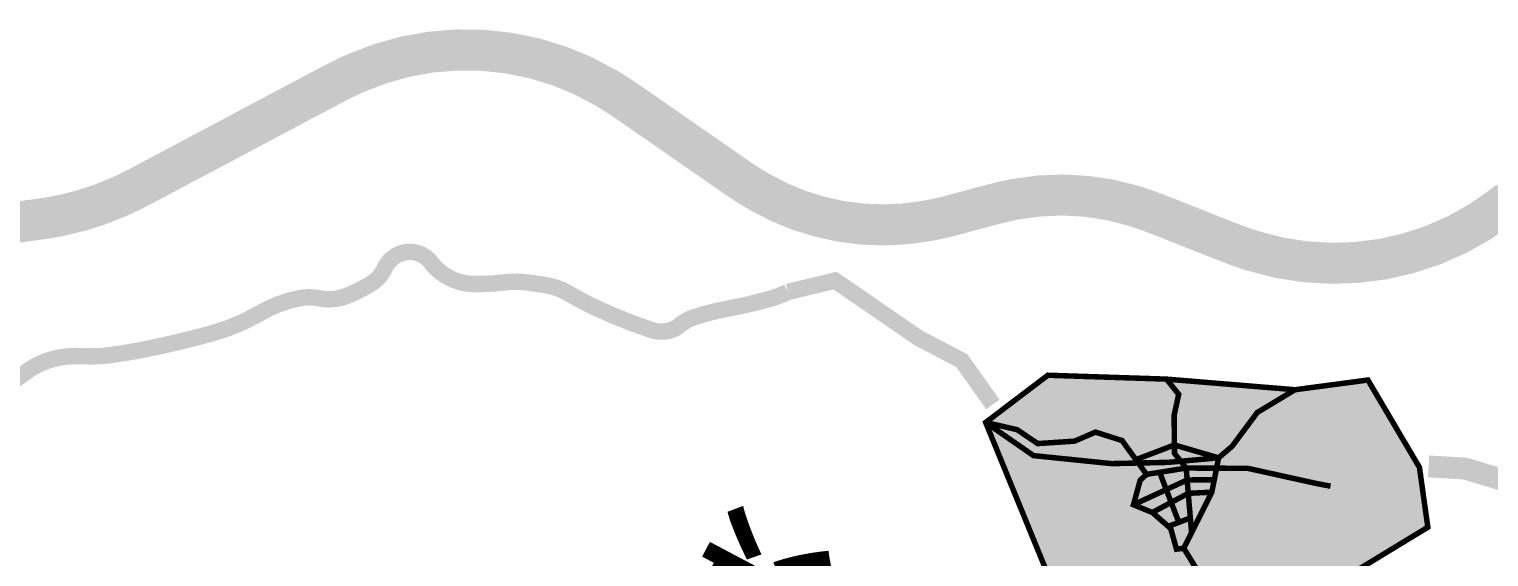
# Model space of a CAD drawing. Header units: millimetres. Extents: x 35362846 to 35427064, y 2977703 to 3025069.
# Drawn here: x 35414372 to 35419697, y 2981421 to 2983348 of the extents above; entities that cross this region are included whole.
import ezdxf
from ezdxf.enums import TextEntityAlignment as Align

# ---------------------------------------------------------------- set-up
doc = ezdxf.new("R2010")
doc.units = ezdxf.units.MM
for name, color, linetype, lineweight in [('zhix', 7, 'Continuous', 100), ('布线1', 3, 'Continuous', 40), ('规划', 5, 'Continuous', 30)]:
    doc.layers.add(name, color=color, linetype=linetype, lineweight=lineweight)
doc.styles.add('GTF_XW', font='SIMHEI.TTF', dxfattribs={"width": 0.85})

msp = doc.modelspace()

# ---------------------------------------------------------------- hatches: boundary and pattern name
at = {"layer": '规划'}
msp.add_hatch(color=51, dxfattribs=at).paths.add_polyline_path([(35417861.21949222, 2981911.769639985), (35418083.65389814, 2981367.38863674), (35418499.11013343, 2980995.916689536), (35418638.5939737, 2980968.920699582), (35418967.04476834, 2981070.211060299), (35419172.58614612, 2981345.537395169), (35419474.33841281, 2981529.088253953), (35419443.72594309, 2981747.601136606), (35419255.67743514, 2982066.630048006), (35418989.78330979, 2982031.148236645), (35418520.92063721, 2982069.931706487), (35418088.02716806, 2982084.111059941)])

# ---------------------------------------------------------------- linework, layer by layer
at = {"layer": 'zhix', "color": 1, "const_width": 150, "flags": 128}
msp.add_lwpolyline([(35419772.35934325, 2982722.213291033), (35419771.58602095, 2982721.579277955), (35419770.81221282, 2982720.945857944), (35419770.03791507, 2982720.313036533), (35419769.26312394, 2982719.680819268), (35419768.48783572, 2982719.049211701), (35419767.71204667, 2982718.418219395), (35419766.93575307, 2982717.787847923), (35419766.15895122, 2982717.158102865), (35419765.38163744, 2982716.528989815), (35419764.60380805, 2982715.900514374), (35419763.82545938, 2982715.272682154), (35419763.0465878, 2982714.645498776), (35419762.26718964, 2982714.018969872), (35419761.48726131, 2982713.393101083), (35419760.7067992, 2982712.76789806), (35419759.9257997, 2982712.143366467), (35419759.14425922, 2982711.519511974), (35419758.36217421, 2982710.896340265), (35419757.57954112, 2982710.273857032), (35419756.7963564, 2982709.652067979), (35419756.01261652, 2982709.030978819), (35419755.22831799, 2982708.410595277), (35419754.44345729, 2982707.790923087), (35419753.65803096, 2982707.171967996), (35419752.87203553, 2982706.553735759), (35419752.08546752, 2982705.936232143), (35419751.29832354, 2982705.319462927), (35419750.51060013, 2982704.703433898), (35419749.72229391, 2982704.088150858), (35419748.93340147, 2982703.473619616), (35419748.14391945, 2982702.859845994), (35419747.35384448, 2982702.246835825), (35419746.56317323, 2982701.634594952), (35419745.77190235, 2982701.023129232), (35419744.98002855, 2982700.41244453), (35419744.5829832, 2982700.106718801, -0.2443210125598389), (35418836.70605893, 2982538.014377166), (35418836.22774875, 2982538.163816725), (35418835.27347286, 2982538.46274387), (35418834.31949237, 2982538.76261242), (35418833.36580621, 2982539.063415728), (35418832.41241328, 2982539.365147147), (35418831.45931248, 2982539.667800039), (35418830.50650265, 2982539.971367768), (35418829.55398267, 2982540.275843705), (35418828.60175134, 2982540.581221223), (35418827.64980749, 2982540.887493705), (35418826.6981499, 2982541.194654534), (35418825.74677737, 2982541.5026971), (35418824.79568863, 2982541.8116148), (35418823.84488244, 2982542.121401031), (35418822.8943575, 2982542.432049199), (35418821.94411254, 2982542.743552714), (35418820.99414624, 2982543.05590499), (35418820.04445724, 2982543.369099447), (35418819.09504424, 2982543.683129509), (35418818.14590584, 2982543.997988605), (35418817.19704069, 2982544.31367017), (35418816.24844737, 2982544.630167642), (35418815.30012447, 2982544.947474465), (35418814.35207056, 2982545.265584088), (35418813.4042842, 2982545.584489963), (35418812.45676393, 2982545.904185551), (35418811.50950826, 2982546.224664313), (35418810.5625157, 2982546.545919716), (35418809.61578473, 2982546.867945234), (35418808.66931385, 2982547.190734344), (35418807.7231015, 2982547.514280526), (35418806.77714612, 2982547.83857727), (35418805.83144616, 2982548.163618064), (35418804.88600001, 2982548.489396405), (35418803.94080607, 2982548.815905794), (35418802.99586274, 2982549.143139736), (35418802.05116838, 2982549.47109174), (35418801.10672134, 2982549.799755321), (35418800.16251998, 2982550.129123998), (35418799.21856259, 2982550.459191294), (35418798.27484751, 2982550.789950736), (35418797.33137304, 2982551.121395858), (35418796.38813745, 2982551.453520195), (35418795.44513901, 2982551.786317289), (35418794.50237598, 2982552.119780686), (35418793.55984661, 2982552.453903934), (35418792.61754913, 2982552.788680591), (35418791.67548174, 2982553.124104212), (35418790.73364267, 2982553.460168359), (35418789.79203008, 2982553.796866605), (35418788.85064217, 2982554.134192517), (35418787.90947711, 2982554.472139672), (35418786.96853304, 2982554.81070165), (35418786.0278081, 2982555.149872034), (35418785.08730041, 2982555.489644412), (35418784.14700811, 2982555.830012378), (35418783.20692929, 2982556.170969526), (35418782.26706205, 2982556.512509458), (35418781.32740445, 2982556.854625777), (35418780.38795458, 2982557.197312093), (35418779.44871049, 2982557.540562017), (35418778.50967023, 2982557.884369166), (35418777.57083183, 2982558.228727158), (35418776.6321933, 2982558.57362962), (35418775.69375268, 2982558.919070177), (35418774.75550797, 2982559.265042462), (35418773.81745714, 2982559.61154011), (35418772.87959819, 2982559.95855676), (35418771.94192908, 2982560.306086054), (35418771.00444776, 2982560.654121639), (35418770.06715221, 2982561.002657165), (35418769.13004034, 2982561.351686285), (35418768.19311009, 2982561.701202656), (35418767.25635939, 2982562.051199937), (35418766.31978614, 2982562.401671795), (35418765.38338824, 2982562.752611896), (35418764.44716358, 2982563.104013911), (35418763.51111005, 2982563.455871512), (35418762.57522552, 2982563.80817838), (35418761.63950786, 2982564.160928193), (35418760.70395491, 2982564.514114636), (35418759.76856453, 2982564.867731397), (35418758.83333455, 2982565.221772164), (35418757.8982628, 2982565.576230632), (35418756.9633471, 2982565.931100498), (35418756.02858526, 2982566.286375461), (35418755.0939751, 2982566.642049223), (35418754.1595144, 2982566.99811549), (35418753.22520096, 2982567.354567971), (35418752.29103255, 2982567.711400376), (35418751.35700694, 2982568.068606419), (35418750.42312191, 2982568.42617982), (35418749.4893752, 2982568.784114295), (35418748.55576459, 2982569.142403569), (35418747.6222878, 2982569.501041365), (35418746.68894257, 2982569.860021412), (35418745.75572664, 2982570.219337441), (35418744.82263772, 2982570.578983183), (35418743.88967354, 2982570.938952375), (35418742.9568318, 2982571.299238753), (35418742.0241102, 2982571.659836059), (35418741.09150645, 2982572.020738035), (35418740.15901823, 2982572.381938425), (35418739.22664324, 2982572.743430978), (35418738.29437915, 2982573.105209442), (35418737.36222364, 2982573.467267569), (35418736.43017436, 2982573.829599113), (35418735.498229, 2982574.192197829), (35418734.56638519, 2982574.555057476), (35418733.63464061, 2982574.918171813), (35418732.70299289, 2982575.281534603), (35418731.77143967, 2982575.645139609), (35418730.83997861, 2982576.008980597), (35418729.9086073, 2982576.373051334), (35418728.97732341, 2982576.737345589), (35418728.04612454, 2982577.101857135), (35418727.11500832, 2982577.466579743), (35418726.18397237, 2982577.831507187), (35418725.25301428, 2982578.196633245), (35418724.32213167, 2982578.561951692), (35418723.39132214, 2982578.92745631), (35418722.46058331, 2982579.293140876), (35418721.52991274, 2982579.658999174), (35418720.59930804, 2982580.025024987), (35418719.6687668, 2982580.391212099), (35418718.7382866, 2982580.757554297), (35418717.80786504, 2982581.124045367), (35418716.87749968, 2982581.490679097), (35418715.94718809, 2982581.857449276), (35418715.01692788, 2982582.224349696), (35418714.08671658, 2982582.591374148), (35418713.15655179, 2982582.958516422), (35418712.22643106, 2982583.325770315), (35418711.29635195, 2982583.693129618), (35418710.36631203, 2982584.060588128), (35418709.43630887, 2982584.42813964), (35418708.50634002, 2982584.795777951), (35418707.57640302, 2982585.163496858), (35418706.64649545, 2982585.531290158), (35418705.71661486, 2982585.899151651), (35418704.78675879, 2982586.267075135), (35418703.8569248, 2982586.63505441), (35418702.92711043, 2982587.003083275), (35418701.99731324, 2982587.371155532), (35418701.06753077, 2982587.739264979), (35418700.13776058, 2982588.10740542), (35418699.20800021, 2982588.475570654), (35418698.27824719, 2982588.843754484), (35418697.34849908, 2982589.21195071), (35418696.41875395, 2982589.580152928), (35418537.98777923, 2982652.322966815), (35418537.05803353, 2982652.691169124), (35418536.12828511, 2982653.059364547), (35418535.19853123, 2982653.427546195), (35418534.26876917, 2982653.795707182), (35418533.3389962, 2982654.163840621), (35418532.4092096, 2982654.531939622), (35418531.47940664, 2982654.8999973), (35418530.5495846, 2982655.268006766), (35418529.61974075, 2982655.63596113), (35418528.68987238, 2982656.003853504), (35418527.75997674, 2982656.371676998), (35418526.83005115, 2982656.739424721), (35418525.90009286, 2982657.107089782), (35418524.9700992, 2982657.47466529), (35418524.04006739, 2982657.842144353), (35418523.10999478, 2982658.209520076), (35418522.17987862, 2982658.576785566), (35418521.24971623, 2982658.943933927), (35418520.31950489, 2982659.310958264), (35418519.3892419, 2982659.677851678), (35418518.45892458, 2982660.044607271), (35418517.52855021, 2982660.411218144), (35418516.59811611, 2982660.777677395), (35418515.66761959, 2982661.143978122), (35418514.73705795, 2982661.510113422), (35418513.80642855, 2982661.87607639), (35418512.87572867, 2982662.241860118), (35418511.94495566, 2982662.607457699), (35418511.01410683, 2982662.972862223), (35418510.08317954, 2982663.338066778), (35418509.15217111, 2982663.703064451), (35418508.2210789, 2982664.067848328), (35418507.28990023, 2982664.432411491), (35418506.35863249, 2982664.796747022), (35418505.42727301, 2982665.160848), (35418504.49581917, 2982665.524707501), (35418503.56426834, 2982665.888318602), (35418502.63261788, 2982666.251674375), (35418501.70086518, 2982666.614767892), (35418500.76900762, 2982666.977592221), (35418499.83704261, 2982667.340140427), (35418498.90496753, 2982667.702405575), (35418497.97277979, 2982668.064380727), (35418497.0404768, 2982668.426058942), (35418496.10805599, 2982668.787433275), (35418495.17551476, 2982669.148496781), (35418494.24285056, 2982669.509242512), (35418493.31006082, 2982669.869663515), (35418492.377143, 2982670.229752836), (35418491.44409453, 2982670.58950352), (35418490.5109129, 2982670.948908605), (35418489.57759555, 2982671.307961129), (35418488.64413997, 2982671.666654127), (35418487.71054364, 2982672.024980629), (35418486.77680405, 2982672.382933664), (35418485.84291872, 2982672.740506256), (35418484.90888513, 2982673.097691428), (35418483.97470082, 2982673.454482199), (35418483.0403633, 2982673.810871583), (35418482.10587012, 2982674.166852592), (35418481.17121882, 2982674.522418237), (35418480.23640695, 2982674.877561521), (35418479.30143208, 2982675.232275447), (35418478.36629177, 2982675.586553012), (35418477.43098362, 2982675.940387212), (35418476.49550521, 2982676.293771037), (35418475.55985415, 2982676.646697475), (35418474.62402805, 2982676.999159508), (35418473.68802453, 2982677.351150119), (35418472.75184122, 2982677.702662281), (35418471.81547578, 2982678.053688968), (35418470.87892585, 2982678.404223146), (35418469.94218911, 2982678.754257782), (35418469.00526322, 2982679.103785835), (35418468.06814589, 2982679.452800261), (35418467.1308348, 2982679.801294012), (35418466.19332767, 2982680.149260037), (35418465.25562222, 2982680.496691279), (35418464.3177162, 2982680.843580677), (35418463.37960733, 2982681.189921167), (35418462.4412934, 2982681.535705679), (35418461.50277216, 2982681.880927141), (35418460.56404141, 2982682.225578475), (35418459.62509894, 2982682.569652597), (35418458.68594255, 2982682.913142423), (35418457.74657009, 2982683.256040859), (35418456.80697937, 2982683.59834081), (35418455.86716826, 2982683.940035177), (35418454.92713462, 2982684.281116853), (35418453.98687632, 2982684.621578729), (35418453.04639124, 2982684.96141369), (35418452.10567732, 2982685.300614618), (35418451.16473245, 2982685.639174388), (35418450.22355457, 2982685.97708587), (35418449.28214165, 2982686.314341933), (35418448.34049162, 2982686.650935435), (35418447.39860248, 2982686.986859235), (35418446.45647221, 2982687.322106179), (35418445.51409882, 2982687.656669122), (35418444.57148035, 2982687.990540901), (35418443.62861482, 2982688.323714352), (35418442.68550029, 2982688.656182307), (35418441.74213484, 2982688.987937592), (35418440.79851654, 2982689.318973026), (35418439.85464351, 2982689.649281427), (35418438.91051385, 2982689.978855604), (35418437.9661257, 2982690.307688363), (35418437.02147723, 2982690.635772504), (35418436.07656659, 2982690.963100821), (35418435.13139196, 2982691.289666104), (35418434.18595158, 2982691.615461135), (35418433.24024362, 2982691.940478694), (35418432.29426635, 2982692.264711554), (35418431.34801801, 2982692.588152483), (35418430.40149689, 2982692.910794241), (35418429.45470127, 2982693.232629587), (35418428.50762946, 2982693.553651271), (35418427.56027979, 2982693.873852039), (35418426.6126506, 2982694.193224631), (35418425.66474025, 2982694.511761781), (35418424.71654714, 2982694.829456218), (35418423.76806966, 2982695.146300665), (35418422.81930624, 2982695.46228784), (35418421.87025531, 2982695.777410456), (35418420.92091534, 2982696.091661217), (35418419.97128479, 2982696.405032825), (35418419.02136218, 2982696.717517975), (35418418.07114603, 2982697.029109356), (35418417.12063487, 2982697.339799651), (35418416.16982726, 2982697.649581537), (35418415.21872179, 2982697.958447688), (35418414.26731705, 2982698.266390768), (35418413.31561167, 2982698.573403439), (35418412.36360428, 2982698.879478355), (35418411.41129355, 2982699.184608165), (35418410.45867818, 2982699.488785511), (35418409.50575685, 2982699.792003031), (35418408.55252831, 2982700.094253356), (35418407.59899129, 2982700.395529112), (35418406.64514459, 2982700.695822918), (35418405.69098698, 2982700.995127388), (35418404.73651729, 2982701.293435131), (35418403.78173434, 2982701.590738748), (35418402.82663701, 2982701.887030835), (35418401.87122419, 2982702.182303984), (35418400.91549476, 2982702.476550777), (35418399.95944768, 2982702.769763795), (35418399.00308188, 2982703.061935611), (35418398.04639636, 2982703.35305879), (35418397.56687066, 2982703.498546767, 0.1197017689308485), (35417973.39443364, 2982727.288611559), (35417972.90164567, 2982727.197656324), (35417971.91840664, 2982727.015335429), (35417970.93536808, 2982726.831936724), (35417969.9525298, 2982726.647467706), (35417968.96989159, 2982726.461935875), (35417967.98745322, 2982726.275348726), (35417967.00521445, 2982726.087713748), (35417966.02317497, 2982725.89903843), (35417965.04133449, 2982725.709330257), (35417964.0596927, 2982725.518596709), (35417963.07824922, 2982725.326845265), (35417962.0970037, 2982725.1340834), (35417961.11595573, 2982724.940318584), (35417960.13510491, 2982724.745558286), (35417959.15445078, 2982724.54980997), (35417958.17399289, 2982724.353081098), (35417957.19373076, 2982724.155379129), (35417956.21366388, 2982723.956711514), (35417955.23379172, 2982723.757085708), (35417954.25411372, 2982723.556509157), (35417953.27462933, 2982723.354989305), (35417952.29533795, 2982723.152533593), (35417951.31623896, 2982722.949149459), (35417950.33733174, 2982722.744844337), (35417949.35861564, 2982722.539625658), (35417948.38008996, 2982722.333500847), (35417947.40175403, 2982722.126477329), (35417946.42360713, 2982721.918562525), (35417945.44564851, 2982721.709763851), (35417944.46787745, 2982721.50008872), (35417943.49029313, 2982721.289544541), (35417942.51289479, 2982721.078138722), (35417941.53568161, 2982720.865878665), (35417940.55865275, 2982720.65277177), (35417939.58180737, 2982720.438825433), (35417938.60514458, 2982720.224047046), (35417937.62866352, 2982720.008443997), (35417936.65236327, 2982719.792023674), (35417935.6762429, 2982719.574793457), (35417934.70030148, 2982719.356760725), (35417933.72453802, 2982719.137932855), (35417932.74895158, 2982718.918317217), (35417931.77354113, 2982718.697921181), (35417930.79830568, 2982718.47675211), (35417929.82324418, 2982718.254817367), (35417928.8483556, 2982718.03212431), (35417927.87363886, 2982717.808680294), (35417926.89909288, 2982717.58449267), (35417925.92471657, 2982717.359568786), (35417924.9505088, 2982717.133915988), (35417923.97646845, 2982716.907541616), (35417923.00259437, 2982716.680453009), (35417922.0288854, 2982716.452657504), (35417921.05534036, 2982716.224162426), (35417920.08195804, 2982715.994975108), (35417919.10873725, 2982715.765102873), (35417918.13567675, 2982715.534553044), (35417917.16277531, 2982715.303332939), (35417916.19003166, 2982715.071449874), (35417915.21744453, 2982714.83891116), (35417914.24501265, 2982714.605724106), (35417913.27273472, 2982714.371896018), (35417912.3006094, 2982714.137434199), (35417911.32863539, 2982713.902345947), (35417910.35681134, 2982713.66663856), (35417909.38513588, 2982713.43031933), (35417908.41360766, 2982713.193395548), (35417907.44222528, 2982712.9558745), (35417906.47098736, 2982712.717763472), (35417905.49989247, 2982712.479069744), (35417904.52893921, 2982712.239800593), (35417903.55812612, 2982711.999963297), (35417902.58745178, 2982711.759565125), (35417901.6169147, 2982711.51861335), (35417900.64651342, 2982711.277115236), (35417899.67624646, 2982711.035078047), (35417898.70611232, 2982710.792509044), (35417897.73610949, 2982710.549415486), (35417896.76623644, 2982710.305804627), (35417895.79649165, 2982710.061683722), (35417894.82687357, 2982709.817060017), (35417893.85738064, 2982709.571940763), (35417892.88801131, 2982709.326333202), (35417891.918764, 2982709.080244577), (35417890.94963709, 2982708.833682126), (35417889.98062903, 2982708.586653089), (35417889.01173818, 2982708.339164697), (35417888.04296293, 2982708.091224183), (35417887.07430165, 2982707.842838775), (35417886.10575271, 2982707.594015703), (35417885.13731445, 2982707.344762187), (35417884.1689852, 2982707.095085453), (35417883.20076332, 2982706.844992718), (35417882.23264712, 2982706.594491201), (35417881.26463492, 2982706.343588117), (35417880.29672501, 2982706.092290678), (35417879.32891571, 2982705.840606095), (35417878.36120528, 2982705.588541577), (35417877.39359202, 2982705.33610433), (35417876.42607419, 2982705.083301557), (35417875.45865007, 2982704.830140462), (35417874.49131788, 2982704.576628245), (35417873.5240759, 2982704.322772103), (35417872.55692235, 2982704.068579233), (35417871.58985549, 2982703.81405683), (35417870.62287351, 2982703.559212084), (35417869.65597464, 2982703.304052188), (35417868.68915709, 2982703.048584329), (35417867.72241908, 2982702.792815695), (35417866.75575878, 2982702.536753471), (35417865.7891744, 2982702.28040484), (35417864.82266411, 2982702.023776984), (35417863.85622609, 2982701.766877084), (35417862.88985853, 2982701.509712318), (35417861.92355957, 2982701.252289862), (35417860.95732738, 2982700.994616894), (35417859.99116012, 2982700.736700586), (35417859.02505594, 2982700.478548111), (35417858.05901297, 2982700.220166642), (35417857.09302937, 2982699.961563347), (35417856.12710325, 2982699.702745396), (35417855.16123275, 2982699.443719955), (35417854.195416, 2982699.184494191), (35417853.22965111, 2982698.925075268), (35417852.2639362, 2982698.665470352), (35417851.29826938, 2982698.405686603), (35417850.33264877, 2982698.145731185), (35417849.36707245, 2982697.885611257), (35417848.40153854, 2982697.62533398), (35417847.43604513, 2982697.364906511), (35417846.4705903, 2982697.104336009), (35417845.50517217, 2982696.843629632), (35417844.5397888, 2982696.582794534), (35417843.57443827, 2982696.32183787), (35417842.6091187, 2982696.060766798), (35417841.64382813, 2982695.799588468), (35417840.67856465, 2982695.538310037), (35417839.71332634, 2982695.276938654), (35417838.74811126, 2982695.015481474), (35417837.7829175, 2982694.753945648), (35417836.8177431, 2982694.492338327), (35417835.85258615, 2982694.230666661), (35417834.88744471, 2982693.968937801), (35417833.92231684, 2982693.707158897), (35417832.9572006, 2982693.445337099), (35417831.99209407, 2982693.183479556), (35417831.02699529, 2982692.921593417), (35417830.06190234, 2982692.659685832), (35417829.09681325, 2982692.397763948), (35417828.13172585, 2982692.135834844), (35417794.4219737, 2982682.98681034), (35417793.45688656, 2982682.724881309), (35417792.49179748, 2982682.462959426), (35417791.52670453, 2982682.20105184), (35417790.56160575, 2982681.939165701), (35417789.59649921, 2982681.677308158), (35417788.63138298, 2982681.41548636), (35417787.66625511, 2982681.153707456), (35417786.70111366, 2982680.891978596), (35417785.73595672, 2982680.63030693), (35417784.77078232, 2982680.368699609), (35417783.80558856, 2982680.107163782), (35417782.84037348, 2982679.845706602), (35417781.87513517, 2982679.584335221), (35417780.90987168, 2982679.323056788), (35417779.94458112, 2982679.061878459), (35417778.97926154, 2982678.800807386), (35417778.01391102, 2982678.539850723), (35417777.04852765, 2982678.279015625), (35417776.08310951, 2982678.018309247), (35417775.11765469, 2982677.757738745), (35417774.15216128, 2982677.497311276), (35417773.18662737, 2982677.237033999), (35417772.22105105, 2982676.976914071), (35417771.25543043, 2982676.716958653), (35417770.28976361, 2982676.457174904), (35417769.32404871, 2982676.197569988), (35417768.35828382, 2982675.938151066), (35417767.39246707, 2982675.678925301), (35417766.42659657, 2982675.41989986), (35417765.46067046, 2982675.161081909), (35417764.49468684, 2982674.902478614), (35417763.52864388, 2982674.644097144), (35417762.56253969, 2982674.38594467), (35417761.59637243, 2982674.128028362), (35417760.63014025, 2982673.870355393), (35417759.66384129, 2982673.612932938), (35417758.69747373, 2982673.355768172), (35417757.73103572, 2982673.098868271), (35417756.76452542, 2982672.842240416), (35417755.79794104, 2982672.585891784), (35417754.83128074, 2982672.32982956), (35417753.86454272, 2982672.074060926), (35417752.89772518, 2982671.818593068), (35417751.93082631, 2982671.563433171), (35417750.96384433, 2982671.308588426), (35417749.99677746, 2982671.054066021), (35417749.02962392, 2982670.799873152), (35417748.06238194, 2982670.54601701), (35417747.09504975, 2982670.292504792), (35417746.12762563, 2982670.039343697), (35417745.16010781, 2982669.786540925), (35417744.19249453, 2982669.534103678), (35417743.22478411, 2982669.282039159), (35417742.2569748, 2982669.030354576), (35417741.2890649, 2982668.779057137), (35417740.32105269, 2982668.528154052), (35417739.35293649, 2982668.277652535), (35417738.38471462, 2982668.027559801), (35417737.41638538, 2982667.777883066), (35417736.44794711, 2982667.528629551), (35417735.47939817, 2982667.279806478), (35417734.51073689, 2982667.031421071), (35417733.54196165, 2982666.783480556), (35417732.57307079, 2982666.535992164), (35417731.60406272, 2982666.288963126), (35417730.63493583, 2982666.042400676), (35417729.66568851, 2982665.796312051), (35417728.69631917, 2982665.550704489), (35417727.72682625, 2982665.305585235), (35417726.75720817, 2982665.060961531), (35417725.78746338, 2982664.816840624), (35417724.81759033, 2982664.573229766), (35417723.8475875, 2982664.330136207), (35417722.87745336, 2982664.087567205), (35417721.9071864, 2982663.845530016), (35417720.93678512, 2982663.604031902), (35417719.96624805, 2982663.363080125), (35417718.9955737, 2982663.122681954), (35417718.02476062, 2982662.882844658), (35417717.05380735, 2982662.643575507), (35417716.08271246, 2982662.404881778), (35417715.11147454, 2982662.16677075), (35417714.14009216, 2982661.929249702), (35417713.16856394, 2982661.69232592), (35417712.19688848, 2982661.45600669), (35417711.22506443, 2982661.220299302), (35417710.25309042, 2982660.985211051), (35417709.2809651, 2982660.750749231), (35417708.30868717, 2982660.516921143), (35417707.33625529, 2982660.283734089), (35417706.36366817, 2982660.051195375), (35417705.39092451, 2982659.819312309), (35417704.41802307, 2982659.588092204), (35417703.44496257, 2982659.357542375), (35417702.47174177, 2982659.12767014), (35417701.49835946, 2982658.898482821), (35417700.52481442, 2982658.669987744), (35417699.55110545, 2982658.442192239), (35417698.57723136, 2982658.215103631), (35417697.60319102, 2982657.988729259), (35417696.62898325, 2982657.76307646), (35417695.65460695, 2982657.538152576), (35417694.68006096, 2982657.313964952), (35417693.70534422, 2982657.090520936), (35417692.73045564, 2982656.867827879), (35417691.75539415, 2982656.645893136), (35417690.78015869, 2982656.424724065), (35417689.80474824, 2982656.204328028), (35417688.8291618, 2982655.98471239), (35417687.85339835, 2982655.765884519), (35417686.87745692, 2982655.547851788), (35417685.90133655, 2982655.330621571), (35417684.9250363, 2982655.114201247), (35417683.94855524, 2982654.898598198), (35417682.97189245, 2982654.683819811), (35417681.99504707, 2982654.469873473), (35417681.01801822, 2982654.256766578), (35417680.04080503, 2982654.04450652), (35417679.06340668, 2982653.833100701), (35417678.08582238, 2982653.622556523), (35417677.10805131, 2982653.412881392), (35417676.13009269, 2982653.204082717), (35417675.15194579, 2982652.996167913), (35417674.17360986, 2982652.789144394), (35417673.19508418, 2982652.583019583), (35417672.21636808, 2982652.377800904), (35417671.23746086, 2982652.173495781), (35417670.25836188, 2982651.970111647), (35417669.2790705, 2982651.767655935), (35417668.2995861, 2982651.566136083), (35417667.31990811, 2982651.365559531), (35417666.34003595, 2982651.165933724), (35417665.35996906, 2982650.967266111), (35417664.37970693, 2982650.769564141), (35417663.39924905, 2982650.572835268), (35417662.41859492, 2982650.377086953), (35417661.43774409, 2982650.182326654), (35417660.45669612, 2982649.988561838), (35417659.4754506, 2982649.795799972), (35417658.49400713, 2982649.604048528), (35417657.51236533, 2982649.41331498), (35417656.53052486, 2982649.223606806), (35417655.54848538, 2982649.034931488), (35417654.5662466, 2982648.84729651), (35417653.58380823, 2982648.66070936), (35417652.60117003, 2982648.475177529), (35417651.61833175, 2982648.290708512), (35417650.63529319, 2982648.107309806), (35417649.65205415, 2982647.924988911), (35417649.15926588, 2982647.834033618, -0.1785644189068082), (35417035.29391979, 2982753.942322146), (35417034.86025527, 2982754.193417541), (35417033.99526701, 2982754.695209533), (35417033.13082938, 2982755.197949506), (35417032.26693968, 2982755.701630459), (35417031.40359522, 2982756.206245398), (35417030.54079325, 2982756.711787341), (35417029.67853101, 2982757.21824932), (35417028.81680572, 2982757.725624373), (35417027.9556146, 2982758.233905553), (35417027.09495481, 2982758.743085923), (35417026.23482353, 2982759.253158555), (35417025.37521789, 2982759.764116534), (35417024.51613501, 2982760.275952953), (35417023.657572, 2982760.788660919), (35417022.79952592, 2982761.302233548), (35417021.94199385, 2982761.816663967), (35417021.08497281, 2982762.331945313), (35417020.22845984, 2982762.848070732), (35417019.37245192, 2982763.365033384), (35417018.51694607, 2982763.882826439), (35417017.66193922, 2982764.401443074), (35417016.80742833, 2982764.920876478), (35417015.95341033, 2982765.441119852), (35417015.0998821, 2982765.962166406), (35417014.24684057, 2982766.484009359), (35417013.39428259, 2982767.006641942), (35417012.54220501, 2982767.530057396), (35417011.69060469, 2982768.054248969), (35417010.83947842, 2982768.579209922), (35417009.988823, 2982769.104933527), (35417009.13863524, 2982769.631413062), (35417008.28891189, 2982770.158641818), (35417007.43964969, 2982770.686613093), (35417006.5908454, 2982771.215320198), (35417005.74249571, 2982771.74475645), (35417004.89459734, 2982772.274915179), (35417004.04714694, 2982772.805789723), (35417003.20014121, 2982773.337373427), (35417002.35357679, 2982773.869659651), (35417001.50745031, 2982774.402641758), (35417000.66175839, 2982774.936313125), (35416999.81649765, 2982775.470667136), (35416998.97166464, 2982776.005697185), (35416998.12725598, 2982776.541396675), (35416997.28326818, 2982777.077759017), (35416996.43969782, 2982777.614777631), (35416995.59654142, 2982778.152445948), (35416994.75379547, 2982778.690757406), (35416993.9114565, 2982779.229705452), (35416993.06952096, 2982779.769283541), (35416992.22798534, 2982780.309485139), (35416991.3868461, 2982780.850303718), (35416990.54609968, 2982781.391732756), (35416989.7057425, 2982781.93376575), (35416988.86577097, 2982782.476396194), (35416988.02618151, 2982783.019617596), (35416987.18697049, 2982783.563423468), (35416986.34813429, 2982784.107807335), (35416985.50966928, 2982784.652762727), (35416984.6715718, 2982785.198283183), (35416983.83383817, 2982785.74436225), (35416982.99646475, 2982786.290993481), (35416982.15944782, 2982786.83817044), (35416981.32278369, 2982787.385886697), (35416980.48646864, 2982787.934135828), (35416979.65049895, 2982788.48291142), (35416978.81487089, 2982789.032207065), (35416977.97958069, 2982789.582016362), (35416977.14462461, 2982790.13233292), (35416976.30999887, 2982790.683150352), (35416975.47569969, 2982791.234462282), (35416974.64172327, 2982791.786262336), (35416973.8080658, 2982792.338544151), (35416972.97472348, 2982792.891301371), (35416972.14169247, 2982793.444527643), (35416971.30896894, 2982793.998216626), (35416970.47654903, 2982794.552361981), (35416969.64442889, 2982795.106957379), (35416968.81260466, 2982795.661996496), (35416967.98107245, 2982796.217473013), (35416967.14982837, 2982796.773380622), (35416966.31886854, 2982797.329713015), (35416965.48818904, 2982797.886463896), (35416964.65778595, 2982798.443626972), (35416963.82765535, 2982799.001195956), (35416962.99779332, 2982799.559164568), (35416962.16819588, 2982800.117526534), (35416961.33885911, 2982800.676275584), (35416960.50977904, 2982801.235405457), (35416959.68095169, 2982801.794909894), (35416958.8523731, 2982802.354782643), (35416958.02403927, 2982802.915017458), (35416957.1959462, 2982803.475608099), (35416956.36808991, 2982804.036548329), (35416955.54046638, 2982804.597831918), (35416954.71307158, 2982805.159452641), (35416953.8859015, 2982805.721404276), (35416953.05895209, 2982806.28368061), (35416952.23221934, 2982806.84627543), (35416951.40569917, 2982807.409182532), (35416950.57938755, 2982807.972395714), (35416949.75328039, 2982808.535908779), (35416948.92737366, 2982809.099715536), (35416948.10166327, 2982809.663809797), (35416947.27614513, 2982810.228185378), (35416946.45081517, 2982810.7928361), (35416945.62566929, 2982811.35775579), (35416944.80070337, 2982811.922938275), (35416943.97591334, 2982812.488377388), (35416943.15129507, 2982813.054066968), (35416942.32684445, 2982813.620000854), (35416941.50255734, 2982814.186172891), (35416940.67842966, 2982814.752576928), (35416939.85445722, 2982815.319206815), (35416939.03063592, 2982815.886056408), (35416938.20696162, 2982816.453119566), (35416937.38343015, 2982817.02039015), (35416936.56003737, 2982817.587862024), (35416935.73677912, 2982818.155529057), (35416934.91365125, 2982818.72338512), (35416934.0906496, 2982819.291424086), (35416933.26776998, 2982819.859639832), (35416932.44500823, 2982820.428026238), (35416931.62236018, 2982820.996577184), (35416930.79982165, 2982821.565286555), (35416929.97738843, 2982822.134148239), (35416929.15505636, 2982822.703156125), (35416928.33282126, 2982823.272304103), (35416927.51067892, 2982823.841586068), (35416926.68862513, 2982824.410995915), (35416925.86665571, 2982824.98052754), (35416925.04476646, 2982825.550174846), (35416924.22295316, 2982826.119931731), (35416923.40121162, 2982826.689792099), (35416922.57953762, 2982827.259749855), (35416921.75792696, 2982827.829798905), (35416920.93637542, 2982828.399933156), (35416920.11487878, 2982828.970146516), (35416919.29343283, 2982829.540432897), (35416918.47203337, 2982830.110786207), (35416917.65067613, 2982830.681200362), (35416916.82935694, 2982831.251669271), (35416916.00807155, 2982831.822186851), (35416915.18681575, 2982832.392747015), (35416914.3655853, 2982832.963343679), (35416913.54437599, 2982833.533970758), (35416912.72318358, 2982834.104622169), (35416911.90200385, 2982834.675291829), (35416911.08083258, 2982835.245973654), (35416910.25966531, 2982835.816661722), (35416599.89531022, 2983051.51169331), (35416599.07414325, 2983052.082381319), (35416598.25297247, 2983052.653063854), (35416597.43179408, 2983053.223735441), (35416596.61060429, 2983053.794390603), (35416595.78939927, 2983054.365023866), (35416594.96817523, 2983054.935629756), (35416594.14692837, 2983055.506202796), (35416593.32565489, 2983056.076737511), (35416592.50435097, 2983056.647228424), (35416591.68301284, 2983057.217670058), (35416590.86163666, 2983057.788056935), (35416590.04021867, 2983058.358383575), (35416589.21875505, 2983058.9286445), (35416588.39724201, 2983059.49883423), (35416587.57567576, 2983060.068947283), (35416586.7540525, 2983060.638978175), (35416585.93236843, 2983061.208921426), (35416585.11061979, 2983061.778771548), (35416584.28880277, 2983062.348523056), (35416583.46691359, 2983062.918170462), (35416582.64494846, 2983063.487708279), (35416581.8229036, 2983064.057131015), (35416581.00077524, 2983064.626433177), (35416580.17855959, 2983065.195609274), (35416579.35625289, 2983065.764653808), (35416578.53385136, 2983066.333561284), (35416577.71135122, 2983066.902326201), (35416576.88874873, 2983067.470943059), (35416576.0660401, 2983068.039406355), (35416575.2432216, 2983068.607710582), (35416574.42028944, 2983069.175850235), (35416573.59723988, 2983069.743819803), (35416572.77406918, 2983070.311613774), (35416571.95077359, 2983070.879226634), (35416571.12734936, 2983071.446652865), (35416570.30379274, 2983072.013886949), (35416569.48010002, 2983072.580923362), (35416568.65626746, 2983073.147756581), (35416567.83229132, 2983073.714381077), (35416567.00816789, 2983074.28079132), (35416566.18389345, 2983074.846981776), (35416565.35946427, 2983075.412946911), (35416564.53487666, 2983075.978681182), (35416563.71012691, 2983076.544179048), (35416562.8852113, 2983077.109434963), (35416562.06012618, 2983077.674443378), (35416561.2348678, 2983078.23919874), (35416560.40943252, 2983078.803695493), (35416559.58381664, 2983079.367928078), (35416558.75801649, 2983079.931890932), (35416557.9320284, 2983080.495578488), (35416557.10584869, 2983081.058985175), (35416556.27947374, 2983081.622105419), (35416555.45289985, 2983082.184933641), (35416554.62612341, 2983082.747464261), (35416553.79914075, 2983083.309691692), (35416552.97194827, 2983083.871610343), (35416552.14454231, 2983084.43321462), (35416551.31691925, 2983084.994498925), (35416550.4890755, 2983085.555457654), (35416549.66100741, 2983086.116085202), (35416548.83271142, 2983086.676375954), (35416548.00418391, 2983087.236324296), (35416547.17542129, 2983087.795924608), (35416546.34641998, 2983088.355171263), (35416545.51717642, 2983088.914058632), (35416544.68768702, 2983089.472581078), (35416543.85794824, 2983090.030732965), (35416543.0279565, 2983090.588508645), (35416542.19770828, 2983091.14590247), (35416541.36720003, 2983091.702908784), (35416540.53642824, 2983092.25952193), (35416539.70538936, 2983092.81573624), (35416538.87407988, 2983093.371546046), (35416538.04249631, 2983093.926945671), (35416537.21063514, 2983094.481929434), (35416536.37849289, 2983095.03649165), (35416535.54606608, 2983095.590626627), (35416534.71335122, 2983096.144328666), (35416533.88034486, 2983096.697592066), (35416533.04704355, 2983097.250411116), (35416532.21344385, 2983097.802780103), (35416531.37954229, 2983098.354693306), (35416530.54533548, 2983098.906144999), (35416529.71081999, 2983099.45712945), (35416528.87599241, 2983100.00764092), (35416528.04084934, 2983100.557673664), (35416527.20538738, 2983101.107221933), (35416526.36960318, 2983101.65627997), (35416525.53349334, 2983102.204842011), (35416524.69705452, 2983102.752902288), (35416523.86028335, 2983103.300455024), (35416523.02317653, 2983103.847494437), (35416522.18573069, 2983104.394014739), (35416521.34794253, 2983104.940010134), (35416520.50980875, 2983105.48547482), (35416519.67132604, 2983106.030402988), (35416518.83249111, 2983106.574788824), (35416517.99330071, 2983107.118626505), (35416517.15375155, 2983107.661910201), (35416516.31384039, 2983108.204634076), (35416515.47356398, 2983108.746792286), (35416514.63291911, 2983109.288378985), (35416513.79190253, 2983109.829388313), (35416512.95051108, 2983110.369814406), (35416512.10874151, 2983110.909651393), (35416511.26659068, 2983111.448893394), (35416510.4240554, 2983111.987534523), (35416509.58113253, 2983112.525568888), (35416508.7378189, 2983113.062990586), (35416507.89411139, 2983113.599793709), (35416507.05000688, 2983114.135972342), (35416506.20550226, 2983114.671520561), (35416505.36059443, 2983115.206432433), (35416504.51528031, 2983115.740702021), (35416503.66955683, 2983116.274323378), (35416502.82342094, 2983116.807290549), (35416501.9768696, 2983117.339597572), (35416501.12989976, 2983117.871238477), (35416500.28250843, 2983118.402207284), (35416499.43469259, 2983118.932498008), (35416498.58644927, 2983119.462104654), (35416497.73777547, 2983119.991021221), (35416496.88866825, 2983120.519241697), (35416496.03912466, 2983121.046760064), (35416495.18914176, 2983121.573570295), (35416494.33871665, 2983122.099666354), (35416493.4878464, 2983122.625042198), (35416492.63652816, 2983123.149691774), (35416491.78475903, 2983123.673609022), (35416490.93253615, 2983124.196787874), (35416490.07985669, 2983124.719222251), (35416489.22671783, 2983125.240906068), (35416488.37311673, 2983125.76183323), (35416487.51905062, 2983126.281997633), (35416486.6645167, 2983126.801393166), (35416485.80951222, 2983127.320013708), (35416484.95403443, 2983127.83785313), (35416484.09808058, 2983128.354905293), (35416483.24164796, 2983128.871164049), (35416482.38473388, 2983129.386623244), (35416481.52733564, 2983129.901276711), (35416480.66945058, 2983130.415118278), (35416479.81107605, 2983130.92814176), (35416478.95220942, 2983131.440340966), (35416478.09284807, 2983131.951709695), (35416477.23298938, 2983132.462241736), (35416476.37263079, 2983132.971930872), (35416475.51176973, 2983133.480770871), (35416475.08018897, 2983133.735437066, 0.2412816932419879), (35415564.6537527, 2983187.814887893), (35415564.19506422, 2983187.613106524), (35415563.28001889, 2983187.209755605), (35415562.36537197, 2983186.805502038), (35415561.45112167, 2983186.400352309), (35415560.53726614, 2983185.994312903), (35415559.62380355, 2983185.587390293), (35415558.71073202, 2983185.179590947), (35415557.79804967, 2983184.770921324), (35415556.88575462, 2983184.361387878), (35415555.97384492, 2983183.950997056), (35415555.06231864, 2983183.539755296), (35415554.15117384, 2983183.127669032), (35415553.24040855, 2983182.714744689), (35415552.33002078, 2983182.300988686), (35415551.42000851, 2983181.886407434), (35415550.51036974, 2983181.47100734), (35415549.60110242, 2983181.0547948), (35415548.69220451, 2983180.637776208), (35415547.78367391, 2983180.219957946), (35415546.87550856, 2983179.801346393), (35415545.96770635, 2983179.381947921), (35415545.06026515, 2983178.961768894), (35415544.15318284, 2983178.54081567), (35415543.24645726, 2983178.1190946), (35415542.34008624, 2983177.696612029), (35415541.43406761, 2983177.273374296), (35415540.52839916, 2983176.849387733), (35415539.62307868, 2983176.424658663), (35415538.71810396, 2983175.999193406), (35415537.81347273, 2983175.572998275), (35415536.90918274, 2983175.146079575), (35415536.00523174, 2983174.718443606), (35415535.10161742, 2983174.290096661), (35415534.19833747, 2983173.861045027), (35415533.29538961, 2983173.431294985), (35415532.39277148, 2983173.000852808), (35415531.49048075, 2983172.569724767), (35415530.58851506, 2983172.137917122), (35415529.68687203, 2983171.705436129), (35415528.78554929, 2983171.272288039), (35415527.88454443, 2983170.838479095), (35415526.98385505, 2983170.404015535), (35415526.0834787, 2983169.968903592), (35415525.18341297, 2983169.533149491), (35415524.2836554, 2983169.096759452), (35415523.38420352, 2983168.659739689), (35415522.48505485, 2983168.222096411), (35415521.58620691, 2983167.783835821), (35415520.6876572, 2983167.344964119), (35415519.78940319, 2983166.905487489), (35415518.89144238, 2983166.465412121), (35415517.9937722, 2983166.024744194), (35415517.09639012, 2983165.583489884), (35415516.19929357, 2983165.141655358), (35415515.30247998, 2983164.699246781), (35415514.40594676, 2983164.256270311), (35415513.50969131, 2983163.8127321), (35415512.61371104, 2983163.368638297), (35415511.7180033, 2983162.923995042), (35415510.82256548, 2983162.478808472), (35415509.92739493, 2983162.03308472), (35415509.03248901, 2983161.586829911), (35415508.13784504, 2983161.140050169), (35415507.24346035, 2983160.692751607), (35415506.34933226, 2983160.244940339), (35415505.45545807, 2983159.796622469), (35415504.56183509, 2983159.3478041), (35415503.66846058, 2983158.898491329), (35415502.77533183, 2983158.448690246), (35415501.88244611, 2983157.99840694), (35415500.98980066, 2983157.547647491), (35415500.09739274, 2983157.096417978), (35415499.20521957, 2983156.644724474), (35415498.31327839, 2983156.192573048), (35415497.42156642, 2983155.739969762), (35415496.53008085, 2983155.286920677), (35415495.63881891, 2983154.833431847), (35415494.74777776, 2983154.379509324), (35415493.8569546, 2983153.925159153), (35415492.9663466, 2983153.470387376), (35415492.07595092, 2983153.015200032), (35415491.18576472, 2983152.559603154), (35415490.29578515, 2983152.103602771), (35415489.40600935, 2983151.64720491), (35415488.51643445, 2983151.190415591), (35415487.62705757, 2983150.733240833), (35415486.73787585, 2983150.275686649), (35415485.84888636, 2983149.817759049), (35415484.96008623, 2983149.359464038), (35415484.07147256, 2983148.90080762), (35415483.1830424, 2983148.441795794), (35415482.29479287, 2983147.982434553), (35415481.40672101, 2983147.52272989), (35415480.51882391, 2983147.062687793), (35415479.63109863, 2983146.602314247), (35415478.74354221, 2983146.141615232), (35415477.85615169, 2983145.680596726), (35415476.96892413, 2983145.219264705), (35415476.08185653, 2983144.757625139), (35415475.19494596, 2983144.295683997), (35415474.30818941, 2983143.833447243), (35415473.42158391, 2983143.37092084), (35415472.53512646, 2983142.908110747), (35415471.64881407, 2983142.44502292), (35415470.76264373, 2983141.981663312), (35415469.87661245, 2983141.518037874), (35415468.99071719, 2983141.054152553), (35415468.10495495, 2983140.590013295), (35415467.2193227, 2983140.125626041), (35415466.33381743, 2983139.660996732), (35415465.44843608, 2983139.196131304), (35415464.56317563, 2983138.731035693), (35415463.67803303, 2983138.265715831), (35415462.79300524, 2983137.800177648), (35415461.9080892, 2983137.334427071), (35415461.02328186, 2983136.868470027), (35415460.13858016, 2983136.402312438), (35415459.25398104, 2983135.935960226), (35415458.36948141, 2983135.46941931), (35415457.48507824, 2983135.002695608), (35415456.60076842, 2983134.535795034), (35415455.71654889, 2983134.068723503), (35415454.83241656, 2983133.601486924), (35415453.94836835, 2983133.13409121), (35415453.06440116, 2983132.666542268), (35415452.18051191, 2983132.198846004), (35415451.29669751, 2983131.731008324), (35415450.41295485, 2983131.263035131), (35415449.52928083, 2983130.794932328), (35415448.64567237, 2983130.326705815), (35415447.76212633, 2983129.858361491), (35415446.87863962, 2983129.389905256), (35415445.99520915, 2983128.921343005), (35415445.11183178, 2983128.452680635), (35415444.2285044, 2983127.983924042), (35415443.3452239, 2983127.515079117), (35415442.46198717, 2983127.046151754), (35415441.57879107, 2983126.577147847), (35415440.69563251, 2983126.108073285), (35415439.81250834, 2983125.63893396), (35415438.92941546, 2983125.169735761), (35415438.04635072, 2983124.700484577), (35415437.16331101, 2983124.231186296), (35415436.2802932, 2983123.761846809), (35415435.39729418, 2983123.292472), (35415434.51431079, 2983122.823067759), (35415433.63133992, 2983122.353639971), (35415432.74837845, 2983121.884194524), (35415431.86542322, 2983121.414737304), (35415430.98247163, 2983120.94527446), (35414825.51530379, 2982799.019246305), (35414824.6323517, 2982798.549783199), (35414823.74939648, 2982798.080325979), (35414822.866435, 2982797.610880532), (35414821.98346414, 2982797.141452745), (35414821.10048075, 2982796.672048503), (35414820.21748172, 2982796.202673695), (35414819.33446392, 2982795.733334207), (35414818.4514242, 2982795.264035927), (35414817.56835947, 2982794.794784742), (35414816.68526658, 2982794.325586543), (35414815.80214242, 2982793.856447218), (35414814.91898385, 2982793.387372656), (35414814.03578776, 2982792.918368748), (35414813.15255103, 2982792.449441387), (35414812.26927053, 2982791.980596462), (35414811.38594315, 2982791.511839868), (35414810.50256578, 2982791.043177499), (35414809.6191353, 2982790.574615248), (35414808.73564859, 2982790.106159012), (35414807.85210256, 2982789.637814689), (35414806.96849409, 2982789.169588176), (35414806.08482008, 2982788.701485373), (35414805.20107742, 2982788.233512179), (35414804.31726301, 2982787.7656745), (35414803.43337376, 2982787.297978236), (35414802.54940657, 2982786.830429294), (35414801.66535836, 2982786.36303358), (35414800.78122603, 2982785.895797002), (35414799.8970065, 2982785.42872547), (35414799.01269669, 2982784.961824897), (35414798.12829351, 2982784.495101194), (35414797.24379389, 2982784.028560278), (35414796.35919477, 2982783.562208067), (35414795.47449306, 2982783.096050478), (35414794.58968572, 2982782.630093434), (35414793.70476969, 2982782.164342857), (35414792.8197419, 2982781.698804674), (35414791.9345993, 2982781.233484813), (35414791.04933884, 2982780.768389201), (35414790.16395749, 2982780.303523774), (35414789.27845222, 2982779.838894465), (35414788.39281998, 2982779.374507211), (35414787.50705774, 2982778.910367953), (35414786.62116248, 2982778.446482632), (35414785.7351312, 2982777.982857194), (35414784.84896085, 2982777.519497586), (35414783.96264847, 2982777.056409759), (35414783.07619101, 2982776.593599667), (35414782.18958551, 2982776.131073264), (35414781.30282897, 2982775.668836511), (35414780.41591839, 2982775.206895368), (35414779.5288508, 2982774.745255802), (35414778.64162324, 2982774.283923781), (35414777.75423272, 2982773.822905276), (35414776.86667629, 2982773.362206261), (35414775.97895101, 2982772.901832715), (35414775.0910539, 2982772.441790618), (35414774.20298206, 2982771.982085955), (35414773.31473252, 2982771.522724715), (35414772.42630237, 2982771.063712888), (35414771.53768869, 2982770.605056471), (35414770.64888856, 2982770.146761461), (35414769.75989907, 2982769.688833861), (35414768.87071735, 2982769.231279677), (35414767.98134047, 2982768.774104919), (35414767.09176558, 2982768.3173156), (35414766.20198977, 2982767.86091774), (35414765.3120102, 2982767.404917357), (35414764.421824, 2982766.949320479), (35414763.53142832, 2982766.494133135), (35414762.64082032, 2982766.039361359), (35414761.74999716, 2982765.585011188), (35414760.85895602, 2982765.131088665), (35414759.96769407, 2982764.677599835), (35414759.0762085, 2982764.22455075), (35414758.18449653, 2982763.771947465), (35414757.29255535, 2982763.319796038), (35414756.40038219, 2982762.868102535), (35414755.50797426, 2982762.416873022), (35414754.61532882, 2982761.966113574), (35414753.72244309, 2982761.515830268), (35414752.82931434, 2982761.066029186), (35414751.93593983, 2982760.616716414), (35414751.04231684, 2982760.167898046), (35414750.14844266, 2982759.719580177), (35414749.25431456, 2982759.271768908), (35414748.35992987, 2982758.824470347), (35414747.46528591, 2982758.377690604), (35414746.57037999, 2982757.931435796), (35414745.67520944, 2982757.485712045), (35414744.77977162, 2982757.040525475), (35414743.88406388, 2982756.595882221), (35414742.98808361, 2982756.151788417), (35414742.09182815, 2982755.708250206), (35414741.19529494, 2982755.265273736), (35414740.29848135, 2982754.82286516), (35414739.40138479, 2982754.381030635), (35414738.50400271, 2982753.939776325), (35414737.60633254, 2982753.499108398), (35414736.70837173, 2982753.059033031), (35414735.81011772, 2982752.619556401), (35414734.911568, 2982752.180684699), (35414734.01272006, 2982751.742424109), (35414733.1135714, 2982751.304780832), (35414732.21411952, 2982750.867761069), (35414731.31436194, 2982750.431371031), (35414730.41429622, 2982749.99561693), (35414729.51391988, 2982749.560504987), (35414728.61323048, 2982749.126041428), (35414727.71222562, 2982748.692232484), (35414726.81090288, 2982748.259084394), (35414725.90925986, 2982747.826603402), (35414725.00729417, 2982747.394795757), (35414724.10500343, 2982746.963667716), (35414723.20238531, 2982746.53322554), (35414722.29943744, 2982746.103475499), (35414721.3961575, 2982745.674423865), (35414720.49254318, 2982745.24607692), (35414719.58859216, 2982744.818440952), (35414718.68430219, 2982744.391522252), (35414717.77967095, 2982743.965327121), (35414716.87469623, 2982743.539861865), (35414715.96937576, 2982743.115132796), (35414715.06370731, 2982742.691146232), (35414714.15768867, 2982742.2679085), (35414713.25131766, 2982741.84542593), (35414712.34459207, 2982741.423704861), (35414711.43750976, 2982741.002751636), (35414710.53006857, 2982740.58257261), (35414709.62226635, 2982740.163174138), (35414708.714101, 2982739.744562586), (35414707.80557041, 2982739.326744325), (35414706.89667249, 2982738.909725732), (35414705.98740517, 2982738.493513193), (35414705.0777664, 2982738.078113099), (35414704.16775414, 2982737.663531848), (35414703.25736637, 2982737.249775845), (35414702.34660107, 2982736.836851503), (35414701.43545627, 2982736.424765239), (35414700.52393, 2982736.01352348), (35414699.6120203, 2982735.603132658), (35414698.69972524, 2982735.193599213), (35414697.78704289, 2982734.78492959), (35414696.87397137, 2982734.377130244), (35414695.96050877, 2982733.970207634), (35414695.04665323, 2982733.564168229), (35414694.13240293, 2982733.159018502), (35414693.21775603, 2982732.754764935), (35414692.3027107, 2982732.351414016), (35414691.84402088, 2982732.149632062, -0.0518308519248691), (35414494.9707116, 2982668.952476009), (35414494.48027786, 2982668.849585269), (35414493.50143145, 2982668.644989014), (35414492.52238365, 2982668.441358654), (35414491.54313676, 2982668.238687858), (35414490.56369307, 2982668.036970292), (35414489.58405484, 2982667.836199616), (35414488.60422432, 2982667.636369484), (35414487.62420375, 2982667.437473548), (35414486.64399532, 2982667.239505454), (35414485.66360123, 2982667.042458843), (35414484.68302367, 2982666.846327351), (35414483.70226478, 2982666.651104612), (35414482.72132669, 2982666.456784254), (35414481.74021153, 2982666.263359901), (35414480.75892141, 2982666.070825171), (35414479.7774584, 2982665.87917368), (35414478.79582457, 2982665.688399038), (35414477.81402197, 2982665.498494854), (35414476.83205264, 2982665.309454729), (35414475.84991859, 2982665.121272262), (35414474.86762181, 2982664.93394105), (35414473.8851643, 2982664.747454681), (35414472.90254801, 2982664.561806743), (35414471.91977488, 2982664.376990821), (35414470.93684685, 2982664.193000492), (35414469.95376585, 2982664.009829334), (35414468.97053375, 2982663.82747092), (35414467.98715245, 2982663.645918816), (35414467.00362381, 2982663.465166589), (35414466.01994969, 2982663.285207801), (35414465.03613191, 2982663.106036009), (35414464.0521723, 2982662.927644769), (35414463.06807267, 2982662.750027631), (35414462.08383478, 2982662.573178147), (35414461.09946043, 2982662.397089858), (35414460.11495136, 2982662.221756308), (35414459.13030934, 2982662.047171036), (35414458.14553606, 2982661.873327576), (35414457.16063325, 2982661.700219462), (35414456.17560262, 2982661.527840224), (35414455.19044583, 2982661.356183387), (35414454.20516457, 2982661.185242476), (35414453.21976049, 2982661.015011013), (35414452.23423523, 2982660.845482513), (35414451.24859041, 2982660.676650494), (35414450.26282765, 2982660.508508468), (35414449.27694855, 2982660.341049943), (35414448.29095469, 2982660.174268429), (35414447.30484765, 2982660.008157426), (35414446.31862898, 2982659.842710442), (35414445.33230024, 2982659.677920974), (35414444.34586295, 2982659.513782519), (35414443.35931863, 2982659.350288571), (35414442.37266879, 2982659.187432623), (35414441.38591492, 2982659.025208164), (35414440.39905851, 2982658.863608681), (35414439.41210102, 2982658.70262766), (35414438.42504392, 2982658.542258583), (35414437.43788864, 2982658.382494932), (35414436.45063662, 2982658.223330183), (35414435.46328928, 2982658.064757815), (35414434.47584802, 2982657.9067713), (35414433.48831426, 2982657.749364112), (35414432.50068936, 2982657.59252972), (35414431.51297469, 2982657.436261592), (35414430.52517164, 2982657.280553192), (35414429.53728155, 2982657.125397988), (35414428.54930575, 2982656.97078944), (35414427.56124559, 2982656.816721008), (35414426.57310237, 2982656.663186151), (35414425.5848774, 2982656.510178326), (35414424.59657199, 2982656.357690986), (35414423.60818741, 2982656.205717586), (35414422.61972496, 2982656.054251577), (35414421.63118589, 2982655.903286408), (35414420.64257146, 2982655.752815528), (35414419.65388291, 2982655.602832382), (35414418.6651215, 2982655.453330416), (35414417.67628843, 2982655.304303072), (35414416.68738493, 2982655.155743793), (35414415.69841222, 2982655.007646018), (35414414.70937148, 2982654.860003186), (35414413.72026392, 2982654.712808734), (35414412.7310907, 2982654.566056098), (35414411.74185302, 2982654.419738713), (35414410.75255201, 2982654.273850011), (35414409.76318886, 2982654.128383424), (35414408.77376469, 2982653.983332383), (35414407.78428065, 2982653.838690315), (35414406.79473788, 2982653.69445065), (35414405.80513749, 2982653.550606814), (35414404.81548059, 2982653.407152231), (35414403.8257683, 2982653.264080326), (35414402.83600172, 2982653.121384522), (35414401.84618192, 2982652.979058241), (35414400.85631001, 2982652.837094904), (35414399.86638706, 2982652.69548793), (35414398.87641413, 2982652.554230736), (35414397.8863923, 2982652.413316743), (35414396.89632261, 2982652.272739364), (35414395.90620611, 2982652.132492017), (35414394.91604386, 2982651.992568115), (35414393.92583688, 2982651.852961072), (35414392.9355862, 2982651.713664301), (35414391.94529285, 2982651.574671214), (35414390.95495784, 2982651.435975221), (35414389.9645822, 2982651.297569731), (35414388.97416693, 2982651.159448155), (35414387.98371301, 2982651.021603901), (35414386.99322146, 2982650.884030376), (35414386.00269326, 2982650.746720986), (35414385.01212938, 2982650.60966914), (35414384.02153082, 2982650.47286824), (35414383.03089855, 2982650.336311691), (35414382.04023352, 2982650.199992899), (35414381.04953673, 2982650.063905266), (35414380.0588091, 2982649.928042193), (35414379.06805162, 2982649.792397085), (35414378.07726521, 2982649.65696334), (35414377.08645084, 2982649.521734361), (35414376.09560944, 2982649.386703548), (35414375.10474195, 2982649.2518643), (35414374.11384932, 2982649.117210016), (35414373.12293246, 2982648.982734095), (35414372.1319923, 2982648.848429935), (35414371.14102978, 2982648.714290934), (35414370.1500458, 2982648.580310488), (35414369.15904129, 2982648.446481994), (35414368.16801717, 2982648.31279885), (35414367.17697434, 2982648.17925445), (35414366.18591371, 2982648.04584219), (35414365.19483619, 2982647.912555466), (35414364.20374269, 2982647.779387672), (35414363.21263409, 2982647.646332202), (35414362.22151132, 2982647.513382452), (35414361.23037525, 2982647.380531815), (35414360.23922679, 2982647.247773684), (35414359.24806681, 2982647.115101453), (35414358.25689624, 2982646.982508516), (35414357.26571594, 2982646.849988264), (35414356.27452681, 2982646.717534092), (35414355.28332973, 2982646.585139391), (35414354.2921256, 2982646.452797554), (35414353.30091529, 2982646.320501974), (35414352.30969969, 2982646.188246042), (35414351.31847968, 2982646.056023151), (35414350.32725615, 2982645.923826692), (35414349.33602997, 2982645.791650058), (35414348.34480202, 2982645.65948664), (35414347.35357376, 2982645.527329904), (35413599.20759852, 2982545.780687685)], format="xyb", dxfattribs=at)
at = {"layer": '布线1', "color": 248, "const_width": 60}
msp.add_lwpolyline([(35417887.40136161, 2981977.527444594), (35417774.04491609, 2982137.468078452), (35417615.74870428, 2982220.449383671), (35417311.54042674, 2982429.727539473), (35417139.78058545, 2982388.152813018, -0.04175479303606885), (35417080.51873739, 2982365.090020781, -0.02739982083537623), (35416924.18474576, 2982328.009160063, 0.03438136021359155), (35416799.96703253, 2982296.709477047, 0.0949522850887032), (35416744.00908577, 2982265.7818977, -0.1278969503951583), (35416700.7474924, 2982245.424016554, -0.1264591989906477), (35416642.22040798, 2982249.301995683, -0.03202712403393092), (35416430.45974689, 2982334.318828793, -0.0225416987611963), (35416338.98090785, 2982383.216751938, 0.0506515217912096), (35416297.02661318, 2982402.699372527, 0.0397172558704944), (35416259.5068596, 2982412.44522173, 0.01806221735627297), (35416175.18946464, 2982424.208993314, 0.05655788618299209), (35416108.65623519, 2982423.510835344, -0.03313397085690952), (35415995.5048805, 2982417.026438505, -0.2318259555340249), (35415837.13611837, 2982496.400011322, 0.3578192688201326), (35415717.59277117, 2982524.763706796, 0.1738389906310795), (35415668.50815622, 2982474.373120664, -0.1552091222195814), (35415615.92975909, 2982416.32479155, -0.02661447021766043), (35415543.2046878, 2982379.05062658, -0.04979142393274678), (35415501.67993407, 2982365.247886077, -0.1070855078479976), (35415432.20769539, 2982364.688636665, 0.0992419118458148), (35415357.36431564, 2982365.247886077, 0.08552566792027713), (35415214.88362087, 2982311.45501754, -0.06679971898975579), (35415035.66061106, 2982236.053372869, -0.01367884734236407), (35414824.71550944, 2982184.995188046, -0.0187114921539161), (35414668.38808959, 2982157.7253132, -0.04844249636199676), (35414565.69965847, 2982153.772418168, 0.05942448348626598), (35414481.98045535, 2982148.71171065, 0.1219382070597844), (35414353.58341531, 2982091.101420144, -0.08899031431618615), (35414184.32943299, 2982001.490097728, -0.0251883404533753)], format="xyb", dxfattribs=at)
at = {"layer": '布线1', "color": 248, "const_width": 80}
msp.add_lwpolyline([(35419477.00859284, 2981751.410014024), (35419610.0905257, 2981743.385821325), (35419932.30303998, 2981645.734261997), (35420190.36561124, 2981638.005294466), (35420770.74405235, 2980906.040211888), (35420932.49323241, 2980859.742121723), (35421143.75972961, 2980899.211573649), (35421276.38577878, 2980977.357123103), (35421412.31482165, 2981154.498359537), (35421654.46436809, 2981492.298930268), (35421959.85373893, 2981822.13141431), (35422230.34471314, 2981847.588026575), (35422603.15399514, 2982084.311317917), (35423045.09996746, 2981963.690232977), (35423712.08997187, 2981544.969239096), (35424929.79068281, 2980521.759361797), (35425583.10540183, 2979999.639000803), (35425857.461836, 2979490.994829152), (35426420.8199264, 2978561.87017407), (35427023.57556601, 2977742.85074385)], dxfattribs=at)
at = {"layer": '规划', "color": 51, "const_width": 20}
msp.add_lwpolyline([(35417861.21949222, 2981911.769639985), (35418083.65389814, 2981367.38863674), (35418499.11013343, 2980995.916689536), (35418638.5939737, 2980968.920699582), (35418967.04476834, 2981070.211060299), (35419172.58614612, 2981345.537395169), (35419474.33841281, 2981529.088253953), (35419443.72594309, 2981747.601136606), (35419255.67743514, 2982066.630048006), (35418989.78330979, 2982031.148236645), (35418520.92063721, 2982069.931706487), (35418088.02716806, 2982084.111059941), (35417861.21949222, 2981911.769639985)], dxfattribs=at)
at = {"layer": '规划', "color": 5, "const_width": 20}
for points in [[(35418612.48990832, 2981509.884730218), (35418600.16113682, 2981652.876410983), (35418592.75855369, 2981745.27234416), (35418550.11795651, 2981798.73789279), (35418548.72742853, 2981937.653126547), (35418565.40396659, 2982014.365747153), (35418520.92063721, 2982069.931706487)], [(35418989.78330979, 2982031.148236645), (35418852.11877827, 2981948.252787787), (35418760.34317761, 2981824.792108999), (35418710.92554647, 2981782.462560912), (35418686.21635407, 2981657.237899388), (35418583.85088418, 2981452.645419057), (35418642.09328072, 2981357.404103572), (35418668.59772389, 2981275.809420078), (35418643.88853148, 2981125.89235446), (35418638.5939737, 2980968.920699582)], [(35417861.21949222, 2981911.769639985), (35417975.97083577, 2981885.306544719), (35418051.0005604, 2981834.585416464), (35418185.61271342, 2981843.406336412), (35418261.74581635, 2981876.485289349), (35418358.84310704, 2981845.61173411), (35418448.21674962, 2981722.11717773), (35418592.75855369, 2981745.27234416), (35418817.84772759, 2981744.169813022), (35419067.41094768, 2981688.922504306), (35419119.26972795, 2981678.998717798)], [(35417861.21949222, 2981911.769639985), (35418035.76956851, 2981790.59418926), (35418320.73962557, 2981761.421892899), (35418527.45423455, 2981766.037630955), (35418710.92554647, 2981782.462560912)], [(35418409.28779116, 2981775.908366237), (35418549.80941344, 2981829.56167577), (35418710.92554647, 2981782.462560912)], [(35418583.85088418, 2981452.645419057), (35418557.40221287, 2981448.934648756), (35418536.22247443, 2981524.774837512), (35418469.15606616, 2981582.977882276), (35418400.3238004, 2981611.197581), (35418425.0329928, 2981701.147619118), (35418448.21674962, 2981722.11717773)], [(35418565.96488014, 2981546.974827057), (35418495.90512903, 2981729.756714051)], [(35418400.3238004, 2981611.197581), (35418596.2358478, 2981701.87021973)], [(35418596.2358478, 2981701.87021973), (35418695.12309009, 2981702.376687596)], [(35418469.15606616, 2981582.977882276), (35418600.16113682, 2981652.876410983)], [(35418600.16113682, 2981652.876410983), (35418686.21635407, 2981657.237899388)], [(35418527.60685983, 2981532.251829572), (35418607.90405811, 2981563.072383886)]]:
    msp.add_lwpolyline(points, dxfattribs=at)

# ---------------------------------------------------------------- texts
at = {"color": 1, "style": 'GTF_XW', "width": 0.85}
msp.add_text(' 小海镇', height=675, rotation=152.0781655546437, dxfattribs=at).set_placement((35418082.34649677, 2980937.812373591), align=Align.CENTER)

doc.saveas('drawing.dxf')
